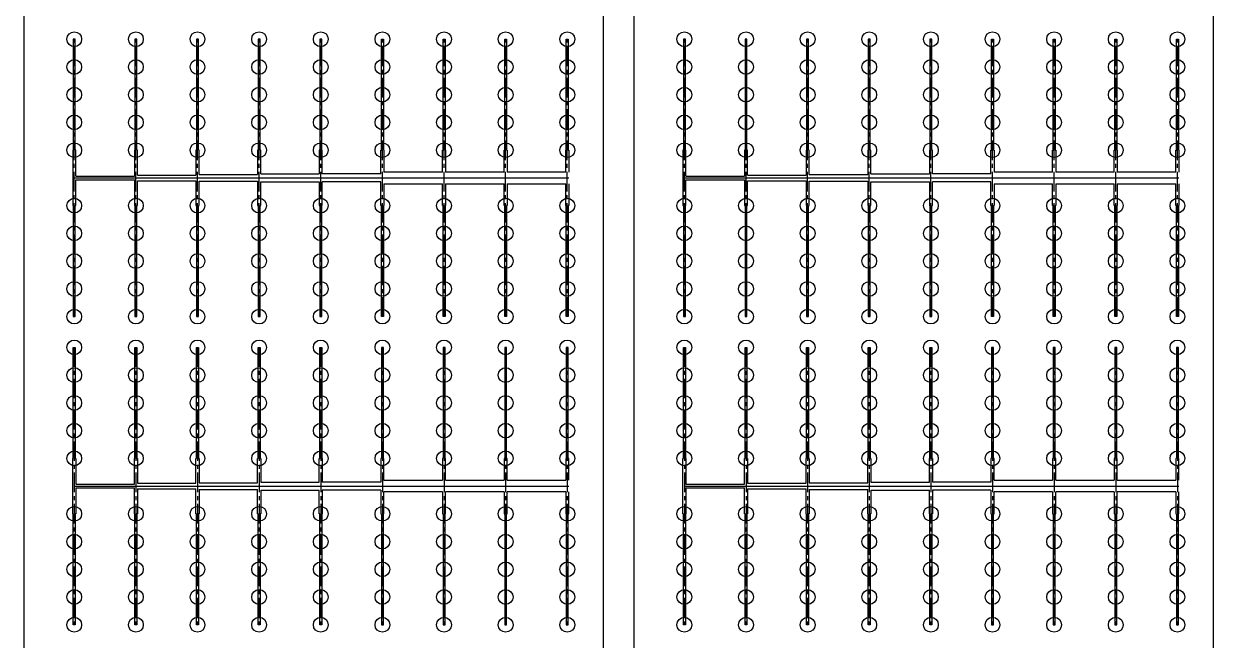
# Model space of a CAD drawing. Header units: millimetres. Extents: x -299291 to 688124, y -407813 to 623474.
# Drawn here: x -256461 to -237161, y 61980 to 71980 of the extents above; entities that cross this region are included whole.
import ezdxf

# ---------------------------------------------------------------- set-up
doc = ezdxf.new("R2010")
doc.units = ezdxf.units.MM
doc.linetypes.add('CENTER', pattern=[50.8, 31.75, -6.35, 6.35, -6.35])
doc.layers.add('轴线', color=6, linetype='CENTER')

msp = doc.modelspace()

# ---------------------------------------------------------------- linework, layer by layer
at = {"ltscale": 10}
for p, q in [((-256461.202, 96363.589), (-256461.202, 21980.27)), ((-247061.202, 92956.193), (-247061.202, 21980.27)), ((-246561.202, 92772.009), (-246561.202, 21980.27)), ((-247061.202, 90653.898), (-247061.202, 21980.27)), ((-237161.202, 90653.898), (-237161.202, 21980.27)), ((-237161.202, 89416.118), (-237161.202, 21980.27)), ((-256461.202, 87154.41), (-256461.202, 21980.27)), ((-246561.202, 87154.41), (-246561.202, 21980.27)), ((-255626.257, 71730.27), (-255658.257, 71730.27)), ((-255658.257, 71730.27), (-255658.257, 69930.27)), ((-255626.257, 69930.27), (-255626.257, 71730.27)), ((-254626.257, 71730.27), (-254658.257, 71730.27)), ((-254658.257, 71730.27), (-254658.257, 69930.27)), ((-254626.257, 69930.27), (-254626.257, 71730.27)), ((-253626.257, 71730.27), (-253658.257, 71730.27)), ((-253658.257, 71730.27), (-253658.257, 69930.27)), ((-253626.257, 69930.27), (-253626.257, 71730.27)), ((-252626.257, 71730.27), (-252658.257, 71730.27)), ((-252658.257, 71730.27), (-252658.257, 69930.27)), ((-252626.257, 69930.27), (-252626.257, 71730.27)), ((-251626.257, 71730.27), (-251658.257, 71730.27)), ((-251658.257, 71730.27), (-251658.257, 69930.27)), ((-251626.257, 69930.27), (-251626.257, 71730.27)), ((-250658.257, 69930.27), (-250658.257, 71730.27)), ((-250658.257, 71730.27), (-250626.257, 71730.27)), ((-250626.257, 71730.27), (-250626.257, 69930.27)), ((-249658.257, 69930.27), (-249658.257, 71730.27)), ((-249658.257, 71730.27), (-249626.257, 71730.27)), ((-249626.257, 71730.27), (-249626.257, 69930.27)), ((-248658.257, 69930.27), (-248658.257, 71730.27)), ((-248658.257, 71730.27), (-248626.257, 71730.27)), ((-248626.257, 71730.27), (-248626.257, 69930.27)), ((-247658.257, 69930.27), (-247658.257, 71730.27)), ((-247658.257, 71730.27), (-247626.257, 71730.27)), ((-247626.257, 71730.27), (-247626.257, 69930.27)), ((-245726.257, 71730.27), (-245758.257, 71730.27)), ((-245758.257, 71730.27), (-245758.257, 69930.27)), ((-245726.257, 69930.27), (-245726.257, 71730.27)), ((-244726.257, 71730.27), (-244758.257, 71730.27)), ((-244758.257, 71730.27), (-244758.257, 69930.27)), ((-244726.257, 69930.27), (-244726.257, 71730.27)), ((-243726.257, 71730.27), (-243758.257, 71730.27)), ((-243758.257, 71730.27), (-243758.257, 69930.27)), ((-243726.257, 69930.27), (-243726.257, 71730.27)), ((-242726.257, 71730.27), (-242758.257, 71730.27)), ((-242758.257, 71730.27), (-242758.257, 69930.27)), ((-242726.257, 69930.27), (-242726.257, 71730.27)), ((-241726.257, 71730.27), (-241758.257, 71730.27)), ((-241758.257, 71730.27), (-241758.257, 69930.27)), ((-241726.257, 69930.27), (-241726.257, 71730.27)), ((-240758.257, 69930.27), (-240758.257, 71730.27)), ((-240758.257, 71730.27), (-240726.257, 71730.27)), ((-240726.257, 71730.27), (-240726.257, 69930.27)), ((-239758.257, 69930.27), (-239758.257, 71730.27)), ((-239758.257, 71730.27), (-239726.257, 71730.27)), ((-239726.257, 71730.27), (-239726.257, 69930.27)), ((-238758.257, 69930.27), (-238758.257, 71730.27)), ((-238758.257, 71730.27), (-238726.257, 71730.27)), ((-238726.257, 71730.27), (-238726.257, 69930.27)), ((-237758.257, 69930.27), (-237758.257, 71730.27)), ((-237758.257, 71730.27), (-237726.257, 71730.27)), ((-237726.257, 71730.27), (-237726.257, 69930.27)), ((-255658.257, 69930.27), (-255667.257, 69930.27)), ((-255667.257, 69930.27), (-255667.257, 69030.27)), ((-255617.257, 69930.27), (-255626.257, 69930.27)), ((-255617.257, 69510.27), (-255617.257, 69930.27)), ((-254658.257, 69930.27), (-254667.257, 69930.27)), ((-254667.257, 69930.27), (-254667.257, 69510.27)), ((-254617.257, 69930.27), (-254626.257, 69930.27)), ((-254617.257, 69525.27), (-254617.257, 69930.27)), ((-253658.257, 69930.27), (-253667.257, 69930.27)), ((-253667.257, 69930.27), (-253667.257, 69525.27)), ((-253617.257, 69930.27), (-253626.257, 69930.27)), ((-253617.257, 69535.27), (-253617.257, 69930.27)), ((-252658.257, 69930.27), (-252667.257, 69930.27)), ((-252667.257, 69930.27), (-252667.257, 69535.27)), ((-252617.257, 69930.27), (-252626.257, 69930.27)), ((-252617.257, 69545.27), (-252617.257, 69930.27)), ((-251658.257, 69930.27), (-251667.257, 69930.27)), ((-251667.257, 69930.27), (-251667.257, 69545.27)), ((-251617.257, 69930.27), (-251626.257, 69930.27)), ((-251617.257, 69545.27), (-251617.257, 69930.27)), ((-250667.257, 69545.27), (-250667.257, 69930.27)), ((-250667.257, 69930.27), (-250658.257, 69930.27)), ((-250626.257, 69930.27), (-250617.257, 69930.27)), ((-250617.257, 69930.27), (-250617.257, 69575.27)), ((-249667.257, 69575.27), (-249667.257, 69930.27)), ((-249667.257, 69930.27), (-249658.257, 69930.27)), ((-249626.257, 69930.27), (-249617.257, 69930.27)), ((-249617.257, 69930.27), (-249617.257, 69575.27)), ((-248667.257, 69575.27), (-248667.257, 69930.27)), ((-248667.257, 69930.27), (-248658.257, 69930.27)), ((-248626.257, 69930.27), (-248617.257, 69930.27)), ((-248617.257, 69930.27), (-248617.257, 69575.27)), ((-247667.257, 69575.27), (-247667.257, 69930.27)), ((-247667.257, 69930.27), (-247658.257, 69930.27)), ((-247626.257, 69930.27), (-247617.257, 69930.27)), ((-247617.257, 69930.27), (-247617.257, 69575.27)), ((-245758.257, 69930.27), (-245767.257, 69930.27)), ((-245767.257, 69930.27), (-245767.257, 69030.27)), ((-245717.257, 69930.27), (-245726.257, 69930.27)), ((-245717.257, 69510.27), (-245717.257, 69930.27)), ((-244758.257, 69930.27), (-244767.257, 69930.27)), ((-244767.257, 69930.27), (-244767.257, 69510.27)), ((-244717.257, 69930.27), (-244726.257, 69930.27)), ((-244717.257, 69525.27), (-244717.257, 69930.27)), ((-243758.257, 69930.27), (-243767.257, 69930.27)), ((-243767.257, 69930.27), (-243767.257, 69525.27)), ((-243717.257, 69930.27), (-243726.257, 69930.27)), ((-243717.257, 69535.27), (-243717.257, 69930.27)), ((-242758.257, 69930.27), (-242767.257, 69930.27)), ((-242767.257, 69930.27), (-242767.257, 69535.27)), ((-242717.257, 69930.27), (-242726.257, 69930.27)), ((-242717.257, 69545.27), (-242717.257, 69930.27)), ((-241758.257, 69930.27), (-241767.257, 69930.27)), ((-241767.257, 69930.27), (-241767.257, 69545.27)), ((-241717.257, 69930.27), (-241726.257, 69930.27)), ((-241717.257, 69545.27), (-241717.257, 69930.27)), ((-240767.257, 69545.27), (-240767.257, 69930.27)), ((-240767.257, 69930.27), (-240758.257, 69930.27)), ((-240726.257, 69930.27), (-240717.257, 69930.27)), ((-240717.257, 69930.27), (-240717.257, 69575.27)), ((-239767.257, 69575.27), (-239767.257, 69930.27)), ((-239767.257, 69930.27), (-239758.257, 69930.27)), ((-239726.257, 69930.27), (-239717.257, 69930.27)), ((-239717.257, 69930.27), (-239717.257, 69575.27)), ((-238767.257, 69575.27), (-238767.257, 69930.27)), ((-238767.257, 69930.27), (-238758.257, 69930.27)), ((-238726.257, 69930.27), (-238717.257, 69930.27)), ((-238717.257, 69930.27), (-238717.257, 69575.27)), ((-237767.257, 69575.27), (-237767.257, 69930.27)), ((-237767.257, 69930.27), (-237758.257, 69930.27)), ((-237726.257, 69930.27), (-237717.257, 69930.27)), ((-237717.257, 69930.27), (-237717.257, 69575.27)), ((-255642.257, 69480.27), (-247617.257, 69480.27)), ((-255617.257, 69510.27), (-254667.257, 69510.27)), ((-254617.257, 69525.27), (-253667.257, 69525.27)), ((-253617.257, 69535.27), (-252667.257, 69535.27)), ((-252617.257, 69545.27), (-251667.257, 69545.27)), ((-250667.257, 69545.27), (-251617.257, 69545.27)), ((-249667.257, 69575.27), (-250617.257, 69575.27)), ((-248667.257, 69575.27), (-249617.257, 69575.27)), ((-247667.257, 69575.27), (-248617.257, 69575.27)), ((-245742.257, 69480.27), (-237717.257, 69480.27)), ((-245717.257, 69510.27), (-244767.257, 69510.27)), ((-244717.257, 69525.27), (-243767.257, 69525.27)), ((-243717.257, 69535.27), (-242767.257, 69535.27)), ((-242717.257, 69545.27), (-241767.257, 69545.27)), ((-240767.257, 69545.27), (-241717.257, 69545.27)), ((-239767.257, 69575.27), (-240717.257, 69575.27)), ((-238767.257, 69575.27), (-239717.257, 69575.27)), ((-237767.257, 69575.27), (-238717.257, 69575.27)), ((-255617.257, 69030.27), (-255617.257, 69450.27)), ((-255617.257, 69450.27), (-254667.257, 69450.27)), ((-254667.257, 69450.27), (-254667.257, 69030.27)), ((-254617.257, 69030.27), (-254617.257, 69435.27)), ((-254617.257, 69435.27), (-253667.257, 69435.27)), ((-253667.257, 69435.27), (-253667.257, 69030.27)), ((-253617.257, 69030.27), (-253617.257, 69425.27)), ((-253617.257, 69425.27), (-252667.257, 69425.27)), ((-252667.257, 69425.27), (-252667.257, 69030.27)), ((-252617.257, 69030.27), (-252617.257, 69415.27)), ((-252617.257, 69415.27), (-251667.257, 69415.27)), ((-251667.257, 69415.27), (-251667.257, 69030.27)), ((-251617.257, 69030.27), (-251617.257, 69415.27)), ((-250667.257, 69415.27), (-251617.257, 69415.27)), ((-250667.257, 69030.27), (-250667.257, 69415.27)), ((-250617.257, 69385.27), (-250617.257, 69030.27)), ((-250617.257, 69385.27), (-249667.257, 69385.27)), ((-249667.257, 69030.27), (-249667.257, 69385.27)), ((-249617.257, 69385.27), (-249617.257, 69030.27)), ((-249617.257, 69385.27), (-248667.257, 69385.27)), ((-248667.257, 69030.27), (-248667.257, 69385.27)), ((-248617.257, 69385.27), (-248617.257, 69030.27)), ((-248617.257, 69385.27), (-247667.257, 69385.27)), ((-247667.257, 69030.27), (-247667.257, 69385.27)), ((-247617.257, 69385.27), (-247617.257, 69030.27)), ((-245717.257, 69030.27), (-245717.257, 69450.27)), ((-245717.257, 69450.27), (-244767.257, 69450.27)), ((-244767.257, 69450.27), (-244767.257, 69030.27)), ((-244717.257, 69030.27), (-244717.257, 69435.27)), ((-244717.257, 69435.27), (-243767.257, 69435.27)), ((-243767.257, 69435.27), (-243767.257, 69030.27)), ((-243717.257, 69030.27), (-243717.257, 69425.27)), ((-243717.257, 69425.27), (-242767.257, 69425.27)), ((-242767.257, 69425.27), (-242767.257, 69030.27)), ((-242717.257, 69030.27), (-242717.257, 69415.27)), ((-242717.257, 69415.27), (-241767.257, 69415.27)), ((-241767.257, 69415.27), (-241767.257, 69030.27)), ((-241717.257, 69030.27), (-241717.257, 69415.27)), ((-240767.257, 69415.27), (-241717.257, 69415.27)), ((-240767.257, 69030.27), (-240767.257, 69415.27)), ((-240717.257, 69385.27), (-240717.257, 69030.27)), ((-240717.257, 69385.27), (-239767.257, 69385.27)), ((-239767.257, 69030.27), (-239767.257, 69385.27)), ((-239717.257, 69385.27), (-239717.257, 69030.27)), ((-239717.257, 69385.27), (-238767.257, 69385.27)), ((-238767.257, 69030.27), (-238767.257, 69385.27)), ((-238717.257, 69385.27), (-238717.257, 69030.27)), ((-238717.257, 69385.27), (-237767.257, 69385.27)), ((-237767.257, 69030.27), (-237767.257, 69385.27)), ((-237717.257, 69385.27), (-237717.257, 69030.27)), ((-255667.257, 69030.27), (-255658.257, 69030.27)), ((-255658.257, 69030.27), (-255658.257, 67230.27)), ((-255626.257, 67230.27), (-255626.257, 69030.27)), ((-255626.257, 69030.27), (-255617.257, 69030.27)), ((-254667.257, 69030.27), (-254658.257, 69030.27)), ((-254658.257, 69030.27), (-254658.257, 67230.27)), ((-254626.257, 67230.27), (-254626.257, 69030.27)), ((-254626.257, 69030.27), (-254617.257, 69030.27)), ((-253667.257, 69030.27), (-253658.257, 69030.27)), ((-253658.257, 69030.27), (-253658.257, 67230.27)), ((-253626.257, 67230.27), (-253626.257, 69030.27)), ((-253626.257, 69030.27), (-253617.257, 69030.27)), ((-252667.257, 69030.27), (-252658.257, 69030.27)), ((-252658.257, 69030.27), (-252658.257, 67230.27)), ((-252626.257, 67230.27), (-252626.257, 69030.27)), ((-252626.257, 69030.27), (-252617.257, 69030.27)), ((-251667.257, 69030.27), (-251658.257, 69030.27)), ((-251658.257, 69030.27), (-251658.257, 67230.27)), ((-251626.257, 67230.27), (-251626.257, 69030.27)), ((-251626.257, 69030.27), (-251617.257, 69030.27)), ((-250658.257, 69030.27), (-250667.257, 69030.27)), ((-250658.257, 67230.27), (-250658.257, 69030.27)), ((-250617.257, 69030.27), (-250626.257, 69030.27)), ((-250626.257, 69030.27), (-250626.257, 67230.27)), ((-249658.257, 69030.27), (-249667.257, 69030.27)), ((-249658.257, 67230.27), (-249658.257, 69030.27)), ((-249617.257, 69030.27), (-249626.257, 69030.27)), ((-249626.257, 69030.27), (-249626.257, 67230.27)), ((-248658.257, 69030.27), (-248667.257, 69030.27)), ((-248658.257, 67230.27), (-248658.257, 69030.27)), ((-248617.257, 69030.27), (-248626.257, 69030.27)), ((-248626.257, 69030.27), (-248626.257, 67230.27)), ((-247658.257, 69030.27), (-247667.257, 69030.27)), ((-247658.257, 67230.27), (-247658.257, 69030.27)), ((-247617.257, 69030.27), (-247626.257, 69030.27)), ((-247626.257, 69030.27), (-247626.257, 67230.27)), ((-245767.257, 69030.27), (-245758.257, 69030.27)), ((-245758.257, 69030.27), (-245758.257, 67230.27)), ((-245726.257, 67230.27), (-245726.257, 69030.27)), ((-245726.257, 69030.27), (-245717.257, 69030.27)), ((-244767.257, 69030.27), (-244758.257, 69030.27)), ((-244758.257, 69030.27), (-244758.257, 67230.27)), ((-244726.257, 67230.27), (-244726.257, 69030.27)), ((-244726.257, 69030.27), (-244717.257, 69030.27)), ((-243767.257, 69030.27), (-243758.257, 69030.27)), ((-243758.257, 69030.27), (-243758.257, 67230.27)), ((-243726.257, 67230.27), (-243726.257, 69030.27)), ((-243726.257, 69030.27), (-243717.257, 69030.27)), ((-242767.257, 69030.27), (-242758.257, 69030.27)), ((-242758.257, 69030.27), (-242758.257, 67230.27)), ((-242726.257, 67230.27), (-242726.257, 69030.27)), ((-242726.257, 69030.27), (-242717.257, 69030.27)), ((-241767.257, 69030.27), (-241758.257, 69030.27)), ((-241758.257, 69030.27), (-241758.257, 67230.27)), ((-241726.257, 67230.27), (-241726.257, 69030.27)), ((-241726.257, 69030.27), (-241717.257, 69030.27)), ((-240758.257, 69030.27), (-240767.257, 69030.27)), ((-240758.257, 67230.27), (-240758.257, 69030.27)), ((-240717.257, 69030.27), (-240726.257, 69030.27)), ((-240726.257, 69030.27), (-240726.257, 67230.27)), ((-239758.257, 69030.27), (-239767.257, 69030.27)), ((-239758.257, 67230.27), (-239758.257, 69030.27)), ((-239717.257, 69030.27), (-239726.257, 69030.27)), ((-239726.257, 69030.27), (-239726.257, 67230.27)), ((-238758.257, 69030.27), (-238767.257, 69030.27)), ((-238758.257, 67230.27), (-238758.257, 69030.27)), ((-238717.257, 69030.27), (-238726.257, 69030.27)), ((-238726.257, 69030.27), (-238726.257, 67230.27)), ((-237758.257, 69030.27), (-237767.257, 69030.27)), ((-237758.257, 67230.27), (-237758.257, 69030.27)), ((-237717.257, 69030.27), (-237726.257, 69030.27)), ((-237726.257, 69030.27), (-237726.257, 67230.27)), ((-255658.257, 67230.27), (-255626.257, 67230.27)), ((-254658.257, 67230.27), (-254626.257, 67230.27)), ((-253658.257, 67230.27), (-253626.257, 67230.27)), ((-252658.257, 67230.27), (-252626.257, 67230.27)), ((-251658.257, 67230.27), (-251626.257, 67230.27)), ((-250626.257, 67230.27), (-250658.257, 67230.27)), ((-249626.257, 67230.27), (-249658.257, 67230.27)), ((-248626.257, 67230.27), (-248658.257, 67230.27)), ((-247626.257, 67230.27), (-247658.257, 67230.27)), ((-245758.257, 67230.27), (-245726.257, 67230.27)), ((-244758.257, 67230.27), (-244726.257, 67230.27)), ((-243758.257, 67230.27), (-243726.257, 67230.27)), ((-242758.257, 67230.27), (-242726.257, 67230.27)), ((-241758.257, 67230.27), (-241726.257, 67230.27)), ((-240726.257, 67230.27), (-240758.257, 67230.27)), ((-239726.257, 67230.27), (-239758.257, 67230.27)), ((-238726.257, 67230.27), (-238758.257, 67230.27)), ((-237726.257, 67230.27), (-237758.257, 67230.27)), ((-255658.257, 66730.27), (-255626.257, 66730.27)), ((-255658.257, 64930.27), (-255658.257, 66730.27)), ((-255626.257, 66730.27), (-255626.257, 64930.27)), ((-254658.257, 66730.27), (-254626.257, 66730.27)), ((-254658.257, 64930.27), (-254658.257, 66730.27)), ((-254626.257, 66730.27), (-254626.257, 64930.27)), ((-253658.257, 66730.27), (-253626.257, 66730.27)), ((-253658.257, 64930.27), (-253658.257, 66730.27)), ((-253626.257, 66730.27), (-253626.257, 64930.27)), ((-252658.257, 66730.27), (-252626.257, 66730.27)), ((-252658.257, 64930.27), (-252658.257, 66730.27)), ((-252626.257, 66730.27), (-252626.257, 64930.27)), ((-251658.257, 66730.27), (-251626.257, 66730.27)), ((-251658.257, 64930.27), (-251658.257, 66730.27)), ((-251626.257, 66730.27), (-251626.257, 64930.27)), ((-250626.257, 66730.27), (-250658.257, 66730.27)), ((-250658.257, 66730.27), (-250658.257, 64930.27)), ((-250626.257, 64930.27), (-250626.257, 66730.27)), ((-249626.257, 66730.27), (-249658.257, 66730.27)), ((-249658.257, 66730.27), (-249658.257, 64930.27)), ((-249626.257, 64930.27), (-249626.257, 66730.27)), ((-248626.257, 66730.27), (-248658.257, 66730.27)), ((-248658.257, 66730.27), (-248658.257, 64930.27)), ((-248626.257, 64930.27), (-248626.257, 66730.27)), ((-247626.257, 66730.27), (-247658.257, 66730.27)), ((-247658.257, 66730.27), (-247658.257, 64930.27)), ((-247626.257, 64930.27), (-247626.257, 66730.27)), ((-245758.257, 66730.27), (-245726.257, 66730.27)), ((-245758.257, 64930.27), (-245758.257, 66730.27)), ((-245726.257, 66730.27), (-245726.257, 64930.27)), ((-244758.257, 66730.27), (-244726.257, 66730.27)), ((-244758.257, 64930.27), (-244758.257, 66730.27)), ((-244726.257, 66730.27), (-244726.257, 64930.27)), ((-243758.257, 66730.27), (-243726.257, 66730.27)), ((-243758.257, 64930.27), (-243758.257, 66730.27)), ((-243726.257, 66730.27), (-243726.257, 64930.27)), ((-242758.257, 66730.27), (-242726.257, 66730.27)), ((-242758.257, 64930.27), (-242758.257, 66730.27)), ((-242726.257, 66730.27), (-242726.257, 64930.27)), ((-241758.257, 66730.27), (-241726.257, 66730.27)), ((-241758.257, 64930.27), (-241758.257, 66730.27)), ((-241726.257, 66730.27), (-241726.257, 64930.27)), ((-240726.257, 66730.27), (-240758.257, 66730.27)), ((-240758.257, 66730.27), (-240758.257, 64930.27)), ((-240726.257, 64930.27), (-240726.257, 66730.27)), ((-239726.257, 66730.27), (-239758.257, 66730.27)), ((-239758.257, 66730.27), (-239758.257, 64930.27)), ((-239726.257, 64930.27), (-239726.257, 66730.27)), ((-238726.257, 66730.27), (-238758.257, 66730.27)), ((-238758.257, 66730.27), (-238758.257, 64930.27)), ((-238726.257, 64930.27), (-238726.257, 66730.27)), ((-237726.257, 66730.27), (-237758.257, 66730.27)), ((-237758.257, 66730.27), (-237758.257, 64930.27)), ((-237726.257, 64930.27), (-237726.257, 66730.27)), ((-255667.257, 64030.27), (-255667.257, 64930.27)), ((-255667.257, 64930.27), (-255658.257, 64930.27)), ((-255626.257, 64930.27), (-255617.257, 64930.27)), ((-255617.257, 64930.27), (-255617.257, 64510.27)), ((-254667.257, 64510.27), (-254667.257, 64930.27)), ((-254667.257, 64930.27), (-254658.257, 64930.27)), ((-254626.257, 64930.27), (-254617.257, 64930.27)), ((-254617.257, 64930.27), (-254617.257, 64525.27)), ((-253667.257, 64525.27), (-253667.257, 64930.27)), ((-253667.257, 64930.27), (-253658.257, 64930.27)), ((-253626.257, 64930.27), (-253617.257, 64930.27)), ((-253617.257, 64930.27), (-253617.257, 64535.27)), ((-252667.257, 64535.27), (-252667.257, 64930.27)), ((-252667.257, 64930.27), (-252658.257, 64930.27)), ((-252626.257, 64930.27), (-252617.257, 64930.27)), ((-252617.257, 64930.27), (-252617.257, 64545.27)), ((-251667.257, 64545.27), (-251667.257, 64930.27)), ((-251667.257, 64930.27), (-251658.257, 64930.27)), ((-251626.257, 64930.27), (-251617.257, 64930.27)), ((-251617.257, 64930.27), (-251617.257, 64545.27)), ((-250658.257, 64930.27), (-250667.257, 64930.27)), ((-250667.257, 64930.27), (-250667.257, 64545.27)), ((-250617.257, 64930.27), (-250626.257, 64930.27)), ((-250617.257, 64575.27), (-250617.257, 64930.27)), ((-249658.257, 64930.27), (-249667.257, 64930.27)), ((-249667.257, 64930.27), (-249667.257, 64575.27)), ((-249617.257, 64930.27), (-249626.257, 64930.27)), ((-249617.257, 64575.27), (-249617.257, 64930.27)), ((-248658.257, 64930.27), (-248667.257, 64930.27)), ((-248667.257, 64930.27), (-248667.257, 64575.27)), ((-248617.257, 64930.27), (-248626.257, 64930.27)), ((-248617.257, 64575.27), (-248617.257, 64930.27)), ((-247658.257, 64930.27), (-247667.257, 64930.27)), ((-247667.257, 64930.27), (-247667.257, 64575.27)), ((-247617.257, 64930.27), (-247626.257, 64930.27)), ((-247617.257, 64575.27), (-247617.257, 64930.27)), ((-245767.257, 64030.27), (-245767.257, 64930.27)), ((-245767.257, 64930.27), (-245758.257, 64930.27)), ((-245726.257, 64930.27), (-245717.257, 64930.27)), ((-245717.257, 64930.27), (-245717.257, 64510.27)), ((-244767.257, 64510.27), (-244767.257, 64930.27)), ((-244767.257, 64930.27), (-244758.257, 64930.27)), ((-244726.257, 64930.27), (-244717.257, 64930.27)), ((-244717.257, 64930.27), (-244717.257, 64525.27)), ((-243767.257, 64525.27), (-243767.257, 64930.27)), ((-243767.257, 64930.27), (-243758.257, 64930.27)), ((-243726.257, 64930.27), (-243717.257, 64930.27)), ((-243717.257, 64930.27), (-243717.257, 64535.27)), ((-242767.257, 64535.27), (-242767.257, 64930.27)), ((-242767.257, 64930.27), (-242758.257, 64930.27)), ((-242726.257, 64930.27), (-242717.257, 64930.27)), ((-242717.257, 64930.27), (-242717.257, 64545.27)), ((-241767.257, 64545.27), (-241767.257, 64930.27)), ((-241767.257, 64930.27), (-241758.257, 64930.27)), ((-241726.257, 64930.27), (-241717.257, 64930.27)), ((-241717.257, 64930.27), (-241717.257, 64545.27)), ((-240758.257, 64930.27), (-240767.257, 64930.27)), ((-240767.257, 64930.27), (-240767.257, 64545.27)), ((-240717.257, 64930.27), (-240726.257, 64930.27)), ((-240717.257, 64575.27), (-240717.257, 64930.27)), ((-239758.257, 64930.27), (-239767.257, 64930.27)), ((-239767.257, 64930.27), (-239767.257, 64575.27)), ((-239717.257, 64930.27), (-239726.257, 64930.27)), ((-239717.257, 64575.27), (-239717.257, 64930.27)), ((-238758.257, 64930.27), (-238767.257, 64930.27)), ((-238767.257, 64930.27), (-238767.257, 64575.27)), ((-238717.257, 64930.27), (-238726.257, 64930.27)), ((-238717.257, 64575.27), (-238717.257, 64930.27)), ((-237758.257, 64930.27), (-237767.257, 64930.27)), ((-237767.257, 64930.27), (-237767.257, 64575.27)), ((-237717.257, 64930.27), (-237726.257, 64930.27)), ((-237717.257, 64575.27), (-237717.257, 64930.27)), ((-255642.257, 64480.27), (-247617.257, 64480.27)), ((-255617.257, 64510.27), (-254667.257, 64510.27)), ((-254617.257, 64525.27), (-253667.257, 64525.27)), ((-253617.257, 64535.27), (-252667.257, 64535.27)), ((-252617.257, 64545.27), (-251667.257, 64545.27)), ((-250667.257, 64545.27), (-251617.257, 64545.27)), ((-250617.257, 64575.27), (-249667.257, 64575.27)), ((-249617.257, 64575.27), (-248667.257, 64575.27)), ((-248617.257, 64575.27), (-247667.257, 64575.27)), ((-245742.257, 64480.27), (-237717.257, 64480.27)), ((-245717.257, 64510.27), (-244767.257, 64510.27)), ((-244717.257, 64525.27), (-243767.257, 64525.27)), ((-243717.257, 64535.27), (-242767.257, 64535.27)), ((-242717.257, 64545.27), (-241767.257, 64545.27)), ((-240767.257, 64545.27), (-241717.257, 64545.27)), ((-240717.257, 64575.27), (-239767.257, 64575.27)), ((-239717.257, 64575.27), (-238767.257, 64575.27)), ((-238717.257, 64575.27), (-237767.257, 64575.27)), ((-255617.257, 64450.27), (-255617.257, 64030.27)), ((-255617.257, 64450.27), (-254667.257, 64450.27)), ((-254667.257, 64030.27), (-254667.257, 64450.27)), ((-254617.257, 64435.27), (-254617.257, 64030.27)), ((-254617.257, 64435.27), (-253667.257, 64435.27)), ((-253667.257, 64030.27), (-253667.257, 64435.27)), ((-253617.257, 64425.27), (-253617.257, 64030.27)), ((-253617.257, 64425.27), (-252667.257, 64425.27)), ((-252667.257, 64030.27), (-252667.257, 64425.27)), ((-252617.257, 64415.27), (-252617.257, 64030.27)), ((-252617.257, 64415.27), (-251667.257, 64415.27)), ((-251667.257, 64030.27), (-251667.257, 64415.27)), ((-251617.257, 64415.27), (-251617.257, 64030.27)), ((-250667.257, 64415.27), (-251617.257, 64415.27)), ((-250667.257, 64415.27), (-250667.257, 64030.27)), ((-250617.257, 64030.27), (-250617.257, 64385.27)), ((-249667.257, 64385.27), (-250617.257, 64385.27)), ((-249667.257, 64385.27), (-249667.257, 64030.27)), ((-249617.257, 64030.27), (-249617.257, 64385.27)), ((-248667.257, 64385.27), (-249617.257, 64385.27)), ((-248667.257, 64385.27), (-248667.257, 64030.27)), ((-248617.257, 64030.27), (-248617.257, 64385.27)), ((-247667.257, 64385.27), (-248617.257, 64385.27)), ((-247667.257, 64385.27), (-247667.257, 64030.27)), ((-247617.257, 64030.27), (-247617.257, 64385.27)), ((-245717.257, 64450.27), (-245717.257, 64030.27)), ((-245717.257, 64450.27), (-244767.257, 64450.27)), ((-244767.257, 64030.27), (-244767.257, 64450.27)), ((-244717.257, 64435.27), (-244717.257, 64030.27)), ((-244717.257, 64435.27), (-243767.257, 64435.27)), ((-243767.257, 64030.27), (-243767.257, 64435.27)), ((-243717.257, 64425.27), (-243717.257, 64030.27)), ((-243717.257, 64425.27), (-242767.257, 64425.27)), ((-242767.257, 64030.27), (-242767.257, 64425.27)), ((-242717.257, 64415.27), (-242717.257, 64030.27)), ((-242717.257, 64415.27), (-241767.257, 64415.27)), ((-241767.257, 64030.27), (-241767.257, 64415.27)), ((-241717.257, 64415.27), (-241717.257, 64030.27)), ((-240767.257, 64415.27), (-241717.257, 64415.27)), ((-240767.257, 64415.27), (-240767.257, 64030.27)), ((-240717.257, 64030.27), (-240717.257, 64385.27)), ((-239767.257, 64385.27), (-240717.257, 64385.27)), ((-239767.257, 64385.27), (-239767.257, 64030.27)), ((-239717.257, 64030.27), (-239717.257, 64385.27)), ((-238767.257, 64385.27), (-239717.257, 64385.27)), ((-238767.257, 64385.27), (-238767.257, 64030.27)), ((-238717.257, 64030.27), (-238717.257, 64385.27)), ((-237767.257, 64385.27), (-238717.257, 64385.27)), ((-237767.257, 64385.27), (-237767.257, 64030.27)), ((-237717.257, 64030.27), (-237717.257, 64385.27)), ((-255658.257, 64030.27), (-255667.257, 64030.27)), ((-255658.257, 62230.27), (-255658.257, 64030.27)), ((-255617.257, 64030.27), (-255626.257, 64030.27)), ((-255626.257, 64030.27), (-255626.257, 62230.27)), ((-254658.257, 64030.27), (-254667.257, 64030.27)), ((-254658.257, 62230.27), (-254658.257, 64030.27)), ((-254617.257, 64030.27), (-254626.257, 64030.27)), ((-254626.257, 64030.27), (-254626.257, 62230.27)), ((-253658.257, 64030.27), (-253667.257, 64030.27)), ((-253658.257, 62230.27), (-253658.257, 64030.27)), ((-253617.257, 64030.27), (-253626.257, 64030.27)), ((-253626.257, 64030.27), (-253626.257, 62230.27)), ((-252658.257, 64030.27), (-252667.257, 64030.27)), ((-252658.257, 62230.27), (-252658.257, 64030.27)), ((-252617.257, 64030.27), (-252626.257, 64030.27)), ((-252626.257, 64030.27), (-252626.257, 62230.27)), ((-251658.257, 64030.27), (-251667.257, 64030.27)), ((-251658.257, 62230.27), (-251658.257, 64030.27)), ((-251617.257, 64030.27), (-251626.257, 64030.27)), ((-251626.257, 64030.27), (-251626.257, 62230.27)), ((-250667.257, 64030.27), (-250658.257, 64030.27)), ((-250658.257, 64030.27), (-250658.257, 62230.27)), ((-250626.257, 62230.27), (-250626.257, 64030.27)), ((-250626.257, 64030.27), (-250617.257, 64030.27)), ((-249667.257, 64030.27), (-249658.257, 64030.27)), ((-249658.257, 64030.27), (-249658.257, 62230.27)), ((-249626.257, 62230.27), (-249626.257, 64030.27)), ((-249626.257, 64030.27), (-249617.257, 64030.27)), ((-248667.257, 64030.27), (-248658.257, 64030.27)), ((-248658.257, 64030.27), (-248658.257, 62230.27)), ((-248626.257, 62230.27), (-248626.257, 64030.27)), ((-248626.257, 64030.27), (-248617.257, 64030.27)), ((-247667.257, 64030.27), (-247658.257, 64030.27)), ((-247658.257, 64030.27), (-247658.257, 62230.27)), ((-247626.257, 62230.27), (-247626.257, 64030.27)), ((-247626.257, 64030.27), (-247617.257, 64030.27)), ((-245758.257, 64030.27), (-245767.257, 64030.27)), ((-245758.257, 62230.27), (-245758.257, 64030.27)), ((-245717.257, 64030.27), (-245726.257, 64030.27)), ((-245726.257, 64030.27), (-245726.257, 62230.27)), ((-244758.257, 64030.27), (-244767.257, 64030.27)), ((-244758.257, 62230.27), (-244758.257, 64030.27)), ((-244717.257, 64030.27), (-244726.257, 64030.27)), ((-244726.257, 64030.27), (-244726.257, 62230.27)), ((-243758.257, 64030.27), (-243767.257, 64030.27)), ((-243758.257, 62230.27), (-243758.257, 64030.27)), ((-243717.257, 64030.27), (-243726.257, 64030.27)), ((-243726.257, 64030.27), (-243726.257, 62230.27)), ((-242758.257, 64030.27), (-242767.257, 64030.27)), ((-242758.257, 62230.27), (-242758.257, 64030.27)), ((-242717.257, 64030.27), (-242726.257, 64030.27)), ((-242726.257, 64030.27), (-242726.257, 62230.27)), ((-241758.257, 64030.27), (-241767.257, 64030.27)), ((-241758.257, 62230.27), (-241758.257, 64030.27)), ((-241717.257, 64030.27), (-241726.257, 64030.27)), ((-241726.257, 64030.27), (-241726.257, 62230.27)), ((-240767.257, 64030.27), (-240758.257, 64030.27)), ((-240758.257, 64030.27), (-240758.257, 62230.27)), ((-240726.257, 62230.27), (-240726.257, 64030.27)), ((-240726.257, 64030.27), (-240717.257, 64030.27)), ((-239767.257, 64030.27), (-239758.257, 64030.27)), ((-239758.257, 64030.27), (-239758.257, 62230.27)), ((-239726.257, 62230.27), (-239726.257, 64030.27)), ((-239726.257, 64030.27), (-239717.257, 64030.27)), ((-238767.257, 64030.27), (-238758.257, 64030.27)), ((-238758.257, 64030.27), (-238758.257, 62230.27)), ((-238726.257, 62230.27), (-238726.257, 64030.27)), ((-238726.257, 64030.27), (-238717.257, 64030.27)), ((-237767.257, 64030.27), (-237758.257, 64030.27)), ((-237758.257, 64030.27), (-237758.257, 62230.27)), ((-237726.257, 62230.27), (-237726.257, 64030.27)), ((-237726.257, 64030.27), (-237717.257, 64030.27)), ((-255626.257, 62230.27), (-255658.257, 62230.27)), ((-254626.257, 62230.27), (-254658.257, 62230.27)), ((-253626.257, 62230.27), (-253658.257, 62230.27)), ((-252626.257, 62230.27), (-252658.257, 62230.27)), ((-251626.257, 62230.27), (-251658.257, 62230.27)), ((-250658.257, 62230.27), (-250626.257, 62230.27)), ((-249658.257, 62230.27), (-249626.257, 62230.27)), ((-248658.257, 62230.27), (-248626.257, 62230.27)), ((-247658.257, 62230.27), (-247626.257, 62230.27)), ((-245726.257, 62230.27), (-245758.257, 62230.27)), ((-244726.257, 62230.27), (-244758.257, 62230.27)), ((-243726.257, 62230.27), (-243758.257, 62230.27)), ((-242726.257, 62230.27), (-242758.257, 62230.27)), ((-241726.257, 62230.27), (-241758.257, 62230.27)), ((-240758.257, 62230.27), (-240726.257, 62230.27)), ((-239758.257, 62230.27), (-239726.257, 62230.27)), ((-238758.257, 62230.27), (-238726.257, 62230.27)), ((-237758.257, 62230.27), (-237726.257, 62230.27))]:
    msp.add_line(p, q, dxfattribs=at)
for centre in [(-255642.257, 71730.27), (-254642.257, 71730.27), (-253642.257, 71730.27), (-252642.257, 71730.27), (-251642.257, 71730.27), (-250642.257, 71730.27), (-249642.257, 71730.27), (-248642.257, 71730.27), (-247642.257, 71730.27), (-245742.257, 71730.27), (-244742.257, 71730.27), (-243742.257, 71730.27), (-242742.257, 71730.27), (-241742.257, 71730.27), (-240742.257, 71730.27), (-239742.257, 71730.27), (-238742.257, 71730.27), (-237742.257, 71730.27), (-255642.257, 71280.27), (-254642.257, 71280.27), (-253642.257, 71280.27), (-252642.257, 71280.27), (-251642.257, 71280.27), (-250642.257, 71280.27), (-249642.257, 71280.27), (-248642.257, 71280.27), (-247642.257, 71280.27), (-245742.257, 71280.27), (-244742.257, 71280.27), (-243742.257, 71280.27), (-242742.257, 71280.27), (-241742.257, 71280.27), (-240742.257, 71280.27), (-239742.257, 71280.27), (-238742.257, 71280.27), (-237742.257, 71280.27), (-255642.257, 70830.27), (-254642.257, 70830.27), (-253642.257, 70830.27), (-252642.257, 70830.27), (-251642.257, 70830.27), (-250642.257, 70830.27), (-249642.257, 70830.27), (-248642.257, 70830.27), (-247642.257, 70830.27), (-245742.257, 70830.27), (-244742.257, 70830.27), (-243742.257, 70830.27), (-242742.257, 70830.27), (-241742.257, 70830.27), (-240742.257, 70830.27), (-239742.257, 70830.27), (-238742.257, 70830.27), (-237742.257, 70830.27), (-255642.257, 70380.27), (-254642.257, 70380.27), (-253642.257, 70380.27), (-252642.257, 70380.27), (-251642.257, 70380.27), (-250642.257, 70380.27), (-249642.257, 70380.27), (-248642.257, 70380.27), (-247642.257, 70380.27), (-245742.257, 70380.27), (-244742.257, 70380.27), (-243742.257, 70380.27), (-242742.257, 70380.27), (-241742.257, 70380.27), (-240742.257, 70380.27), (-239742.257, 70380.27), (-238742.257, 70380.27), (-237742.257, 70380.27), (-255642.257, 69930.27), (-254642.257, 69930.27), (-253642.257, 69930.27), (-252642.257, 69930.27), (-251642.257, 69930.27), (-250642.257, 69930.27), (-249642.257, 69930.27), (-248642.257, 69930.27), (-247642.257, 69930.27), (-245742.257, 69930.27), (-244742.257, 69930.27), (-243742.257, 69930.27), (-242742.257, 69930.27), (-241742.257, 69930.27), (-240742.257, 69930.27), (-239742.257, 69930.27), (-238742.257, 69930.27), (-237742.257, 69930.27), (-255642.257, 69030.27), (-254642.257, 69030.27), (-253642.257, 69030.27), (-252642.257, 69030.27), (-251642.257, 69030.27), (-250642.257, 69030.27), (-249642.257, 69030.27), (-248642.257, 69030.27), (-247642.257, 69030.27), (-245742.257, 69030.27), (-244742.257, 69030.27), (-243742.257, 69030.27), (-242742.257, 69030.27), (-241742.257, 69030.27), (-240742.257, 69030.27), (-239742.257, 69030.27), (-238742.257, 69030.27), (-237742.257, 69030.27), (-255642.257, 68580.27), (-254642.257, 68580.27), (-253642.257, 68580.27), (-252642.257, 68580.27), (-251642.257, 68580.27), (-250642.257, 68580.27), (-249642.257, 68580.27), (-248642.257, 68580.27), (-247642.257, 68580.27), (-245742.257, 68580.27), (-244742.257, 68580.27), (-243742.257, 68580.27), (-242742.257, 68580.27), (-241742.257, 68580.27), (-240742.257, 68580.27), (-239742.257, 68580.27), (-238742.257, 68580.27), (-237742.257, 68580.27), (-255642.257, 68130.27), (-254642.257, 68130.27), (-253642.257, 68130.27), (-252642.257, 68130.27), (-251642.257, 68130.27), (-250642.257, 68130.27), (-249642.257, 68130.27), (-248642.257, 68130.27), (-247642.257, 68130.27), (-245742.257, 68130.27), (-244742.257, 68130.27), (-243742.257, 68130.27), (-242742.257, 68130.27), (-241742.257, 68130.27), (-240742.257, 68130.27), (-239742.257, 68130.27), (-238742.257, 68130.27), (-237742.257, 68130.27), (-255642.257, 67680.27), (-254642.257, 67680.27), (-253642.257, 67680.27), (-252642.257, 67680.27), (-251642.257, 67680.27), (-250642.257, 67680.27), (-249642.257, 67680.27), (-248642.257, 67680.27), (-247642.257, 67680.27), (-245742.257, 67680.27), (-244742.257, 67680.27), (-243742.257, 67680.27), (-242742.257, 67680.27), (-241742.257, 67680.27), (-240742.257, 67680.27), (-239742.257, 67680.27), (-238742.257, 67680.27), (-237742.257, 67680.27), (-255642.257, 67230.27), (-254642.257, 67230.27), (-253642.257, 67230.27), (-252642.257, 67230.27), (-251642.257, 67230.27), (-250642.257, 67230.27), (-249642.257, 67230.27), (-248642.257, 67230.27), (-247642.257, 67230.27), (-245742.257, 67230.27), (-244742.257, 67230.27), (-243742.257, 67230.27), (-242742.257, 67230.27), (-241742.257, 67230.27), (-240742.257, 67230.27), (-239742.257, 67230.27), (-238742.257, 67230.27), (-237742.257, 67230.27), (-255642.257, 66730.27), (-254642.257, 66730.27), (-253642.257, 66730.27), (-252642.257, 66730.27), (-251642.257, 66730.27), (-250642.257, 66730.27), (-249642.257, 66730.27), (-248642.257, 66730.27), (-247642.257, 66730.27), (-245742.257, 66730.27), (-244742.257, 66730.27), (-243742.257, 66730.27), (-242742.257, 66730.27), (-241742.257, 66730.27), (-240742.257, 66730.27), (-239742.257, 66730.27), (-238742.257, 66730.27), (-237742.257, 66730.27), (-255642.257, 66280.27), (-254642.257, 66280.27), (-253642.257, 66280.27), (-252642.257, 66280.27), (-251642.257, 66280.27), (-250642.257, 66280.27), (-249642.257, 66280.27), (-248642.257, 66280.27), (-247642.257, 66280.27), (-245742.257, 66280.27), (-244742.257, 66280.27), (-243742.257, 66280.27), (-242742.257, 66280.27), (-241742.257, 66280.27), (-240742.257, 66280.27), (-239742.257, 66280.27), (-238742.257, 66280.27), (-237742.257, 66280.27), (-255642.257, 65830.27), (-254642.257, 65830.27), (-253642.257, 65830.27), (-252642.257, 65830.27), (-251642.257, 65830.27), (-250642.257, 65830.27), (-249642.257, 65830.27), (-248642.257, 65830.27), (-247642.257, 65830.27), (-245742.257, 65830.27), (-244742.257, 65830.27), (-243742.257, 65830.27), (-242742.257, 65830.27), (-241742.257, 65830.27), (-240742.257, 65830.27), (-239742.257, 65830.27), (-238742.257, 65830.27), (-237742.257, 65830.27), (-255642.257, 65380.27), (-254642.257, 65380.27), (-253642.257, 65380.27), (-252642.257, 65380.27), (-251642.257, 65380.27), (-250642.257, 65380.27), (-249642.257, 65380.27), (-248642.257, 65380.27), (-247642.257, 65380.27), (-245742.257, 65380.27), (-244742.257, 65380.27), (-243742.257, 65380.27), (-242742.257, 65380.27), (-241742.257, 65380.27), (-240742.257, 65380.27), (-239742.257, 65380.27), (-238742.257, 65380.27), (-237742.257, 65380.27), (-255642.257, 64930.27), (-254642.257, 64930.27), (-253642.257, 64930.27), (-252642.257, 64930.27), (-251642.257, 64930.27), (-250642.257, 64930.27), (-249642.257, 64930.27), (-248642.257, 64930.27), (-247642.257, 64930.27), (-245742.257, 64930.27), (-244742.257, 64930.27), (-243742.257, 64930.27), (-242742.257, 64930.27), (-241742.257, 64930.27), (-240742.257, 64930.27), (-239742.257, 64930.27), (-238742.257, 64930.27), (-237742.257, 64930.27), (-255642.257, 64030.27), (-254642.257, 64030.27), (-253642.257, 64030.27), (-252642.257, 64030.27), (-251642.257, 64030.27), (-250642.257, 64030.27), (-249642.257, 64030.27), (-248642.257, 64030.27), (-247642.257, 64030.27), (-245742.257, 64030.27), (-244742.257, 64030.27), (-243742.257, 64030.27), (-242742.257, 64030.27), (-241742.257, 64030.27), (-240742.257, 64030.27), (-239742.257, 64030.27), (-238742.257, 64030.27), (-237742.257, 64030.27), (-255642.257, 63580.27), (-254642.257, 63580.27), (-253642.257, 63580.27), (-252642.257, 63580.27), (-251642.257, 63580.27), (-250642.257, 63580.27), (-249642.257, 63580.27), (-248642.257, 63580.27), (-247642.257, 63580.27), (-245742.257, 63580.27), (-244742.257, 63580.27), (-243742.257, 63580.27), (-242742.257, 63580.27), (-241742.257, 63580.27), (-240742.257, 63580.27), (-239742.257, 63580.27), (-238742.257, 63580.27), (-237742.257, 63580.27), (-255642.257, 63130.27), (-254642.257, 63130.27), (-253642.257, 63130.27), (-252642.257, 63130.27), (-251642.257, 63130.27), (-250642.257, 63130.27), (-249642.257, 63130.27), (-248642.257, 63130.27), (-247642.257, 63130.27), (-245742.257, 63130.27), (-244742.257, 63130.27), (-243742.257, 63130.27), (-242742.257, 63130.27), (-241742.257, 63130.27), (-240742.257, 63130.27), (-239742.257, 63130.27), (-238742.257, 63130.27), (-237742.257, 63130.27), (-255642.257, 62680.27), (-254642.257, 62680.27), (-253642.257, 62680.27), (-252642.257, 62680.27), (-251642.257, 62680.27), (-250642.257, 62680.27), (-249642.257, 62680.27), (-248642.257, 62680.27), (-247642.257, 62680.27), (-245742.257, 62680.27), (-244742.257, 62680.27), (-243742.257, 62680.27), (-242742.257, 62680.27), (-241742.257, 62680.27), (-240742.257, 62680.27), (-239742.257, 62680.27), (-238742.257, 62680.27), (-237742.257, 62680.27), (-255642.257, 62230.27), (-254642.257, 62230.27), (-253642.257, 62230.27), (-252642.257, 62230.27), (-251642.257, 62230.27), (-250642.257, 62230.27), (-249642.257, 62230.27), (-248642.257, 62230.27), (-247642.257, 62230.27), (-245742.257, 62230.27), (-244742.257, 62230.27), (-243742.257, 62230.27), (-242742.257, 62230.27), (-241742.257, 62230.27), (-240742.257, 62230.27), (-239742.257, 62230.27), (-238742.257, 62230.27), (-237742.257, 62230.27)]:
    msp.add_circle(centre, 120, dxfattribs=at)
at = {"layer": '轴线', "ltscale": 10}
for p, q in [((-255642.257, 67230.27), (-255642.257, 71730.27)), ((-254642.257, 67230.27), (-254642.257, 71730.27)), ((-254642.257, 67230.27), (-254642.257, 71730.27)), ((-253642.257, 67230.27), (-253642.257, 71730.27)), ((-253642.257, 67230.27), (-253642.257, 71730.27)), ((-252642.257, 67230.27), (-252642.257, 71730.27)), ((-252642.257, 67230.27), (-252642.257, 71730.27)), ((-251642.257, 67230.27), (-251642.257, 71730.27)), ((-251642.257, 67230.27), (-251642.257, 71730.27)), ((-250642.257, 67230.27), (-250642.257, 71730.27)), ((-250642.257, 67230.27), (-250642.257, 71730.27)), ((-249642.257, 67230.27), (-249642.257, 71730.27)), ((-249642.257, 67230.27), (-249642.257, 71730.27)), ((-248642.257, 67230.27), (-248642.257, 71730.27)), ((-248642.257, 67230.27), (-248642.257, 71730.27)), ((-247642.257, 67230.27), (-247642.257, 71730.27)), ((-245742.257, 67230.27), (-245742.257, 71730.27)), ((-244742.257, 67230.27), (-244742.257, 71730.27)), ((-244742.257, 67230.27), (-244742.257, 71730.27)), ((-243742.257, 67230.27), (-243742.257, 71730.27)), ((-243742.257, 67230.27), (-243742.257, 71730.27)), ((-242742.257, 67230.27), (-242742.257, 71730.27)), ((-242742.257, 67230.27), (-242742.257, 71730.27)), ((-241742.257, 67230.27), (-241742.257, 71730.27)), ((-241742.257, 67230.27), (-241742.257, 71730.27)), ((-240742.257, 67230.27), (-240742.257, 71730.27)), ((-240742.257, 67230.27), (-240742.257, 71730.27)), ((-239742.257, 67230.27), (-239742.257, 71730.27)), ((-239742.257, 67230.27), (-239742.257, 71730.27)), ((-238742.257, 67230.27), (-238742.257, 71730.27)), ((-238742.257, 67230.27), (-238742.257, 71730.27)), ((-237742.257, 67230.27), (-237742.257, 71730.27)), ((-255642.257, 66730.27), (-255642.257, 62230.27)), ((-254642.257, 66730.27), (-254642.257, 62230.27)), ((-254642.257, 66730.27), (-254642.257, 62230.27)), ((-253642.257, 66730.27), (-253642.257, 62230.27)), ((-253642.257, 66730.27), (-253642.257, 62230.27)), ((-252642.257, 66730.27), (-252642.257, 62230.27)), ((-252642.257, 66730.27), (-252642.257, 62230.27)), ((-251642.257, 66730.27), (-251642.257, 62230.27)), ((-251642.257, 66730.27), (-251642.257, 62230.27)), ((-250642.257, 66730.27), (-250642.257, 62230.27)), ((-250642.257, 66730.27), (-250642.257, 62230.27)), ((-249642.257, 66730.27), (-249642.257, 62230.27)), ((-249642.257, 66730.27), (-249642.257, 62230.27)), ((-248642.257, 66730.27), (-248642.257, 62230.27)), ((-248642.257, 66730.27), (-248642.257, 62230.27)), ((-247642.257, 66730.27), (-247642.257, 62230.27)), ((-245742.257, 66730.27), (-245742.257, 62230.27)), ((-244742.257, 66730.27), (-244742.257, 62230.27)), ((-244742.257, 66730.27), (-244742.257, 62230.27)), ((-243742.257, 66730.27), (-243742.257, 62230.27)), ((-243742.257, 66730.27), (-243742.257, 62230.27)), ((-242742.257, 66730.27), (-242742.257, 62230.27)), ((-242742.257, 66730.27), (-242742.257, 62230.27)), ((-241742.257, 66730.27), (-241742.257, 62230.27)), ((-241742.257, 66730.27), (-241742.257, 62230.27)), ((-240742.257, 66730.27), (-240742.257, 62230.27)), ((-240742.257, 66730.27), (-240742.257, 62230.27)), ((-239742.257, 66730.27), (-239742.257, 62230.27)), ((-239742.257, 66730.27), (-239742.257, 62230.27)), ((-238742.257, 66730.27), (-238742.257, 62230.27)), ((-238742.257, 66730.27), (-238742.257, 62230.27)), ((-237742.257, 66730.27), (-237742.257, 62230.27))]:
    msp.add_line(p, q, dxfattribs=at)

doc.saveas('drawing.dxf')
